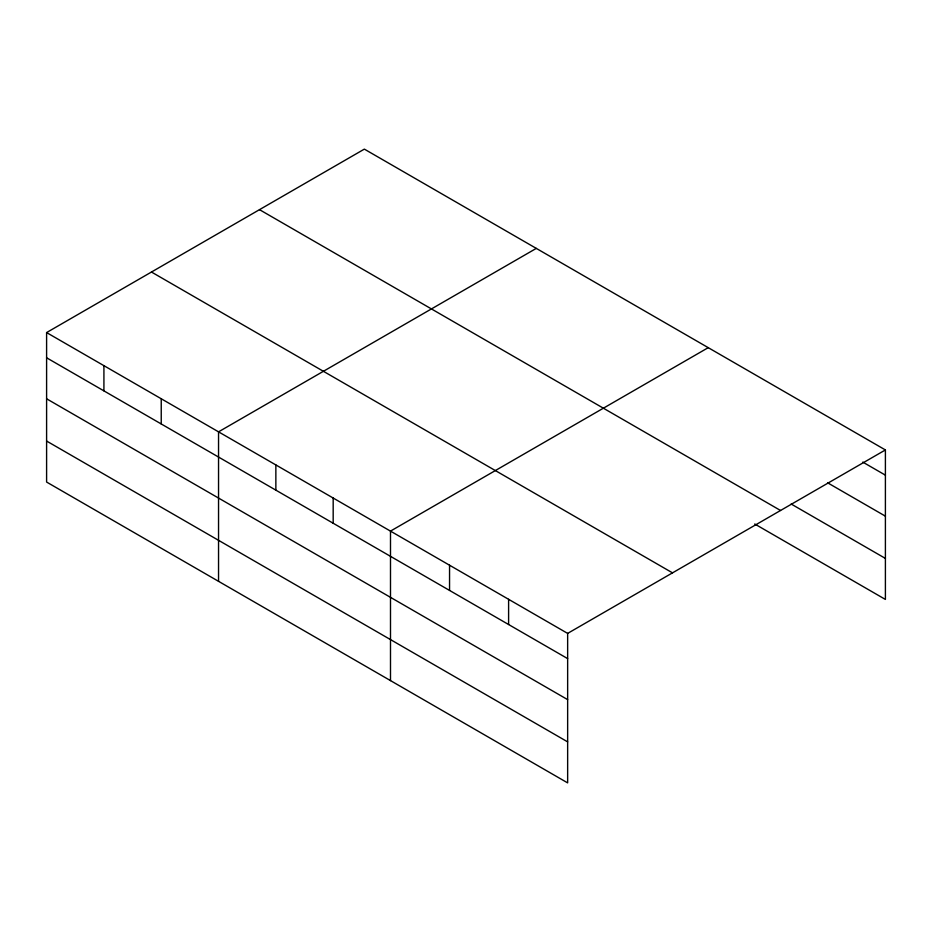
<?xml version="1.0" encoding="UTF-8"?>
<svg xmlns="http://www.w3.org/2000/svg" width="932" height="932" viewBox="0 0 932 932"><rect width="100%" height="100%" fill="white"/><g stroke="black" fill="none" stroke-linecap="round" stroke-linejoin="round"><path stroke-width="1.4" d="M46.6 332.573L567.646 633.399L567.646 782.88L46.6 482.054L46.6 332.573L364.354 149.12L885.4 449.946L885.4 599.427L754.734 523.994M536.296 248.39L218.542 431.842L218.542 581.323M708.238 347.659L390.496 531.112L390.496 680.605M567.646 633.399L885.4 449.946M862.787 462.097L885.4 475.157M827.604 482.799L885.4 516.165M791.163 504.014L885.4 558.419M259.492 209.653L780.538 510.48M151.462 272.028L672.508 572.854M46.6 357.783L567.646 658.609M46.6 398.791L567.646 699.617M46.6 441.046L567.646 741.872M508.604 599.299L508.604 624.51M449.55 565.211L449.55 590.422M333.178 498.026L333.178 523.236M275.86 464.94L275.86 490.15M161.236 398.756L161.236 423.967M103.918 365.659L103.918 390.869"/></g></svg>
